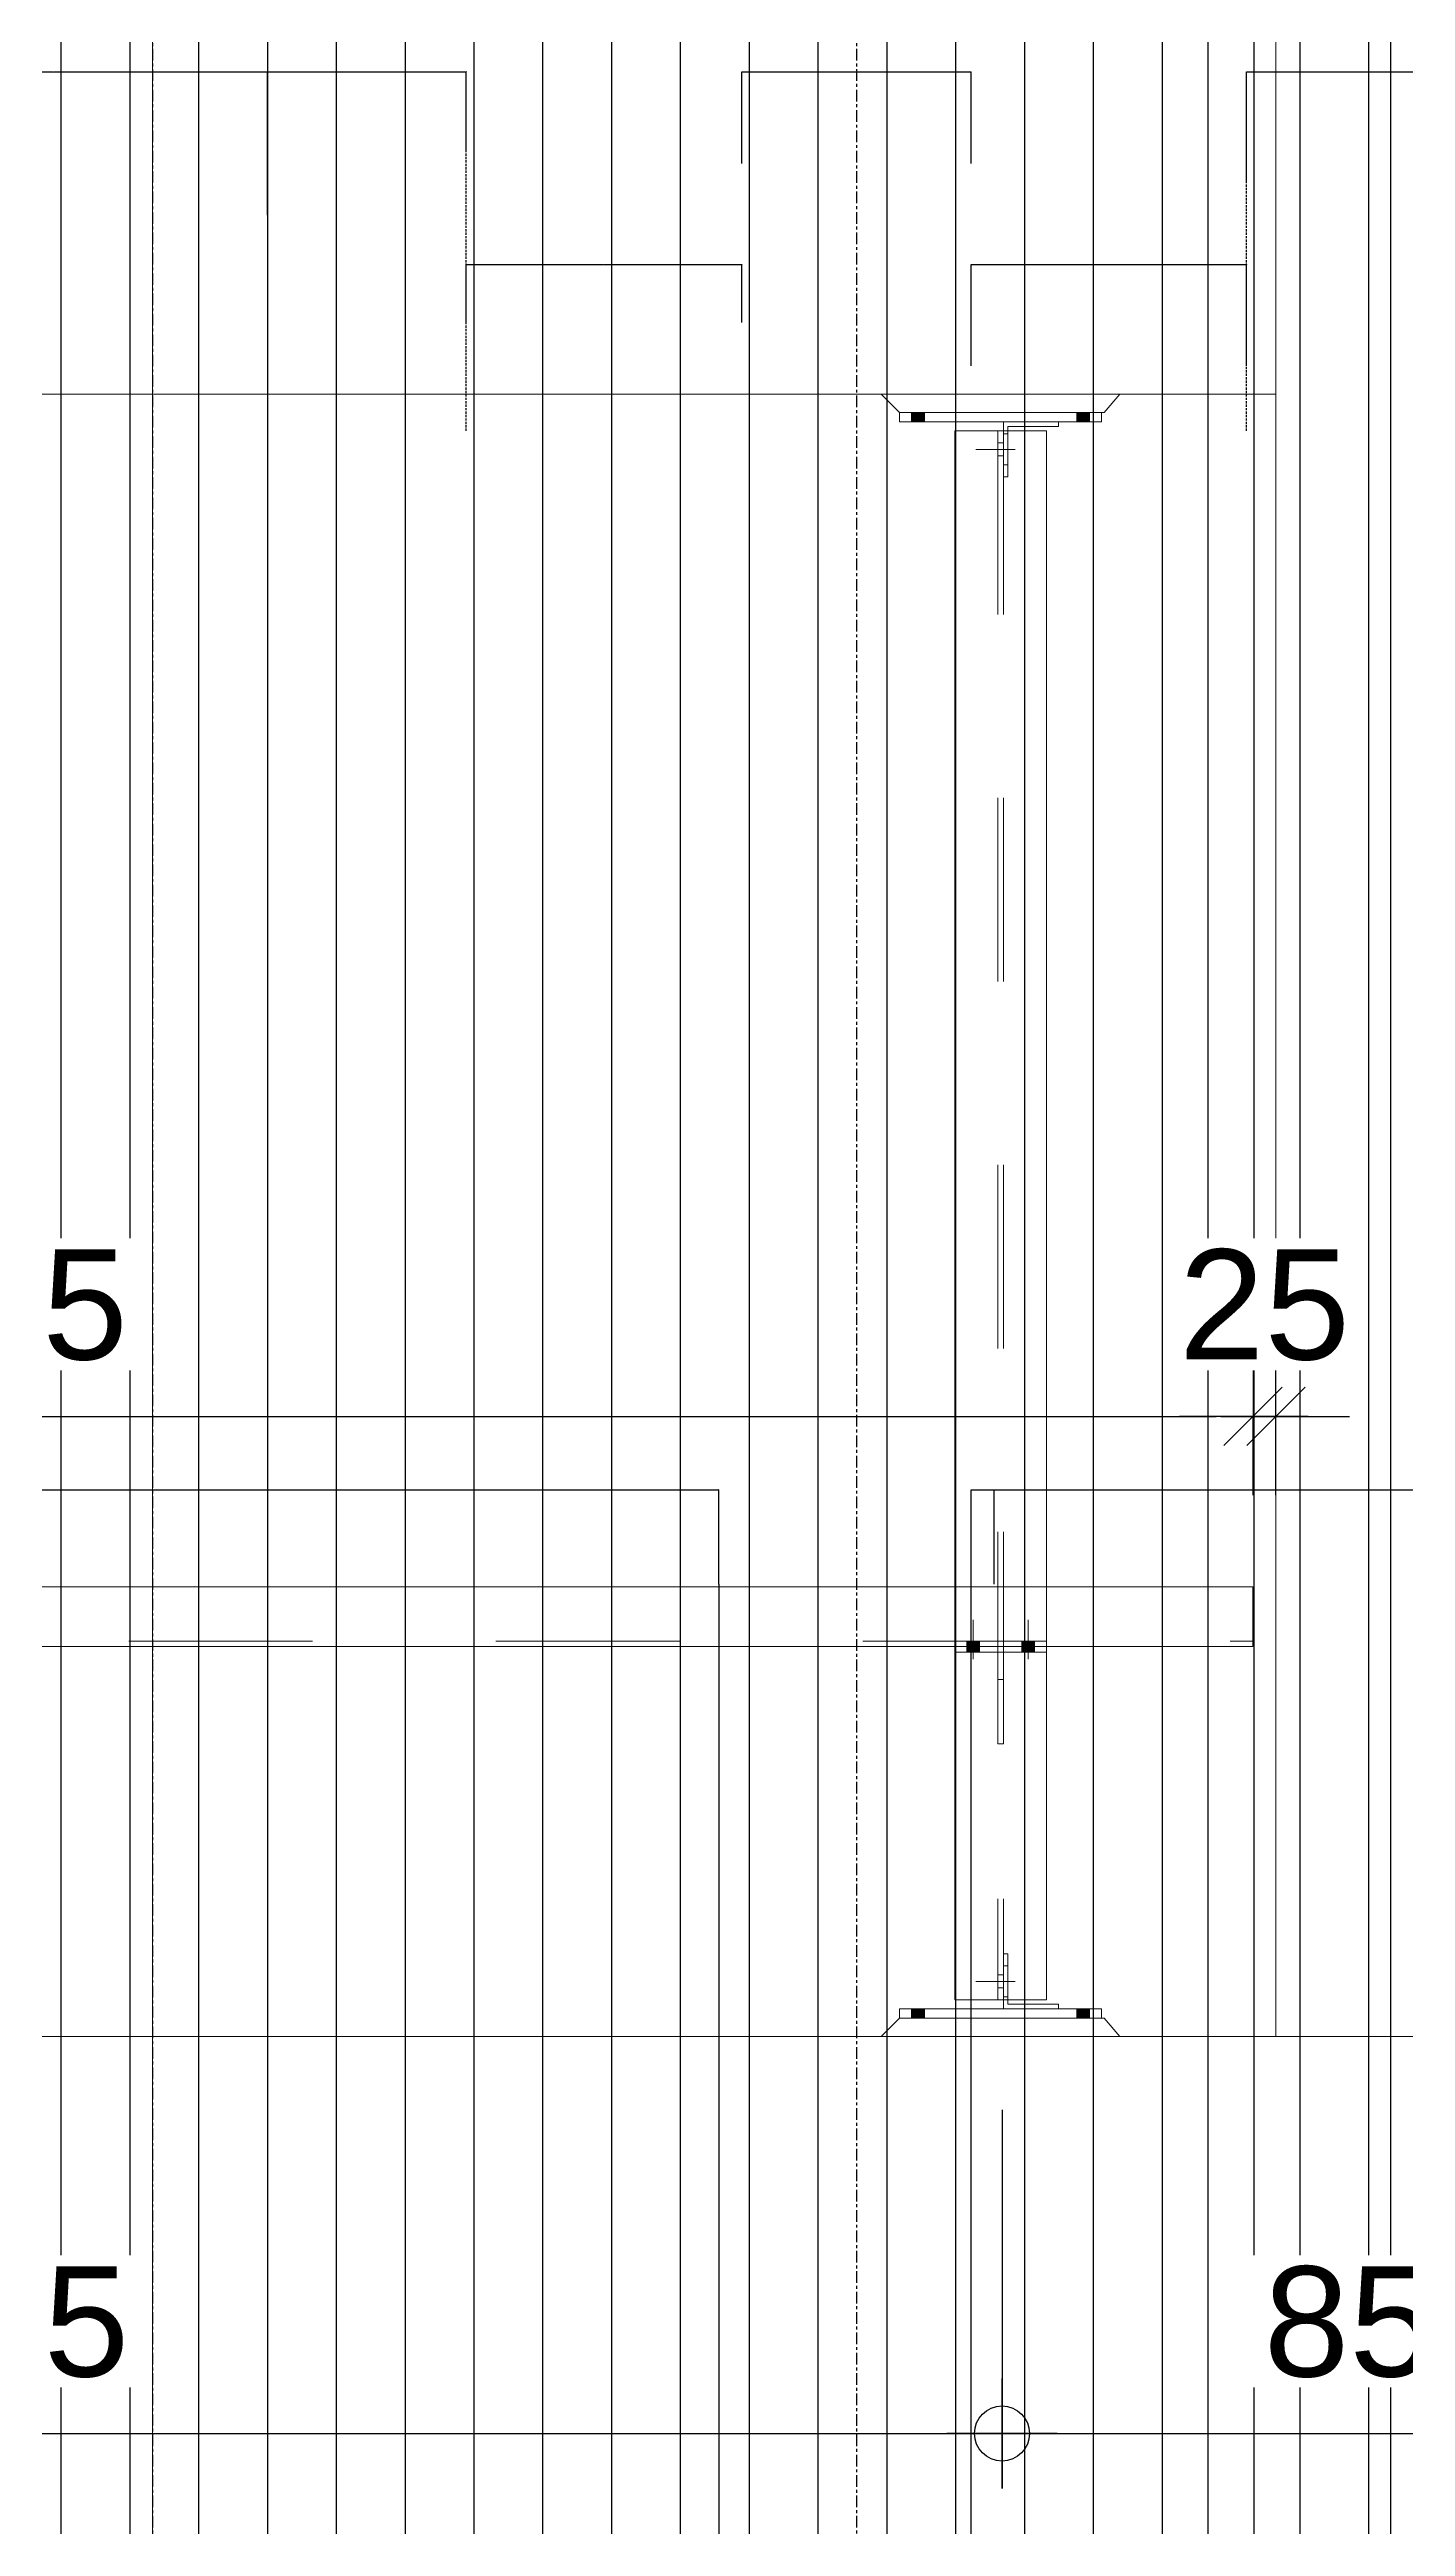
# Model space of a CAD drawing. Header units: millimetres. Extents: x 663313 to 1226001, y 1431724 to 1620898.
# Drawn here: x 1049945 to 1051423, y 1513421 to 1516121 of the extents above; entities that cross this region are included whole.
import ezdxf

# ---------------------------------------------------------------- set-up
doc = ezdxf.new("R2010")
doc.units = ezdxf.units.MM
for name, pattern in [('Grid Line', [22.225, 12.7, -3.175, 3.175, -3.175]), ('HIDDEN', [0.375, 0.25, -0.125]), ('XKITLINE00', [0]), ('XKITLINE02', [4, 2, -2])]:
    doc.linetypes.add(name, pattern=pattern)
doc.layers.add('000 - 0_HIDE_OBJ_FRAMING_DEF_SUB', color=7, linetype='Continuous', plot=False)
for name, color, linetype, lineweight in [('A-FLOR-E', 7, 'Continuous', 9), ('A-GENM', 7, 'Continuous', 9), ('Bolt', 7, 'Continuous', 0), ('Part', 7, 'Continuous', 0)]:
    doc.layers.add(name, color=color, linetype=linetype, lineweight=lineweight)
doc.layers.add('DIM', color=7, linetype='Continuous')
doc.styles.add('Arial', font='arial.ttf')
doc.dimstyles.new('Dim - 40 - Cen', dxfattribs={"dimscale": 0.04, "dimtxt": 3, "dimasz": 1, "dimexe": 0, "dimexo": 2.5, "dimgap": 1.5, "dimtad": 1, "dimdec": 0, "dimlfac": 1000, "dimzin": 1, "dimdsep": 46, "dimtxsty": 'Arial', "dimblk": 'CEN1', "dimcen": 0.09, "dimclrd": 7, "dimclre": 7, "dimclrt": 7, "dimadec": 0, "dimazin": 0, "dimtfac": 1, "dimtdec": 0, "dimtix": 1, "dimtofl": 0, "dimtmove": 2, "dimatfit": 3, "dimfxl": 1, "dimtfill": 1, "dimtfillclr": 256, "dimtolj": 1, "dimtzin": 0, "dimarcsym": 0})
doc.dimstyles.new('Dim - 40 - End', dxfattribs={"dimscale": 0.04, "dimtxt": 3, "dimasz": 1, "dimexe": 0, "dimexo": 2.5, "dimgap": 1.5, "dimtad": 1, "dimdec": 0, "dimlfac": 1000, "dimzin": 1, "dimdsep": 46, "dimtxsty": 'Arial', "dimblk": 'END', "dimcen": 0.09, "dimclrd": 7, "dimclre": 7, "dimclrt": 7, "dimadec": 0, "dimazin": 0, "dimtfac": 1, "dimtdec": 0, "dimtix": 1, "dimtofl": 0, "dimtmove": 2, "dimatfit": 3, "dimfxl": 1, "dimtfill": 1, "dimtfillclr": 256, "dimtolj": 1, "dimtzin": 0, "dimarcsym": 0})

# ---------------------------------------------------------------- blocks, each defined once
blk = doc.blocks.new('3')
at = {"layer": '000 - 0_HIDE_OBJ_FRAMING_DEF_SUB', "color": 7, "linetype": 'XKITLINE00', "lineweight": 0}
blk.add_lwpolyline([(663614.0308, 1524739.5781), (663614.0308, 1524735.2081), (663612.5508, 1524735.2081), (663612.5508, 1524739.5781)], close=True, dxfattribs=at)
blk = doc.blocks.new('END')
at = {"color": 7}
for p, q in [((0, 1.5), (0, -1.5)), ((-0.795, -0.795), (0.795, 0.795)), ((1.5, 0), (-1.5, 0))]:
    blk.add_line(p, q, dxfattribs=at)
blk = doc.blocks.new('*D5237')
at = {"layer": '000 - 0_HIDE_OBJ_FRAMING_DEF_SUB', "color": 7, "lineweight": -2, "transparency": 16777216}
for p, q in [((1049932.5, 1515940.1), (1049932.5, 1516096.4)), ((1049932.5, 1516096.4), (1050182.7, 1516096.4)), ((1050182.8, 1515940.1), (1050182.8, 1516096.4))]:
    blk.add_line(p, q, dxfattribs=at)
at = {"layer": 'Defpoints', "color": 7, "transparency": 16777216}
for p in [(1050182.8, 1516096.4), (1049932.5, 1515940), (1050182.8, 1515940)]:
    blk.add_point(p, dxfattribs=at)
at = {"layer": '000 - 0_HIDE_OBJ_FRAMING_DEF_SUB', "color": 7, "lineweight": -2, "transparency": 16777216, "xscale": 0.04, "yscale": 0.04, "zscale": 0.04, "rotation": 180}
blk.add_blockref('END', (1049932.5, 1516096.4), dxfattribs=at)
at = {"layer": '000 - 0_HIDE_OBJ_FRAMING_DEF_SUB', "color": 7, "lineweight": -2, "transparency": 16777216, "xscale": 0.04, "yscale": 0.04, "zscale": 0.04}
blk.add_blockref('END', (1050182.8, 1516096.4), dxfattribs=at)
at = {"layer": '000 - 0_HIDE_OBJ_FRAMING_DEF_SUB', "color": 7, "transparency": 16777216, "insert": (1050057.6, 1516096.5), "char_height": 0.12, "attachment_point": 5, "style": 'Arial', "bg_fill": 3, "box_fill_scale": 1.1, "bg_fill_color": 256, "bg_fill_true_color": 13158600, "bg_fill_transparency": 0}
blk.add_mtext('\\A1;250262', dxfattribs=at)
blk = doc.blocks.new('*D5275')
at = {"layer": '000 - 0_HIDE_OBJ_FRAMING_DEF_SUB', "color": 7, "lineweight": -2, "transparency": 16777216}
for p, q in [((1049499.8, 1516011.6), (1049499.8, 1516096.4)), ((1049499.9, 1516096.4), (1050399.5, 1516096.4)), ((1050399.6, 1516011.6), (1050399.6, 1516096.4))]:
    blk.add_line(p, q, dxfattribs=at)
at = {"layer": 'Defpoints', "color": 7, "transparency": 16777216}
for p in [(1050399.6, 1516096.4), (1049499.8, 1516011.5), (1050399.6, 1516011.5)]:
    blk.add_point(p, dxfattribs=at)
at = {"layer": '000 - 0_HIDE_OBJ_FRAMING_DEF_SUB', "color": 7, "lineweight": -2, "transparency": 16777216, "xscale": 0.04, "yscale": 0.04, "zscale": 0.04, "rotation": 180}
blk.add_blockref('END', (1049499.8, 1516096.4), dxfattribs=at)
at = {"layer": '000 - 0_HIDE_OBJ_FRAMING_DEF_SUB', "color": 7, "lineweight": -2, "transparency": 16777216, "xscale": 0.04, "yscale": 0.04, "zscale": 0.04}
blk.add_blockref('END', (1050399.6, 1516096.4), dxfattribs=at)
at = {"layer": '000 - 0_HIDE_OBJ_FRAMING_DEF_SUB', "color": 7, "transparency": 16777216, "insert": (1049949.7, 1516096.5), "char_height": 0.12, "attachment_point": 5, "style": 'Arial', "bg_fill": 3, "box_fill_scale": 1.1, "bg_fill_color": 256, "bg_fill_true_color": 13158600, "bg_fill_transparency": 0}
blk.add_mtext('\\A1;899742', dxfattribs=at)
blk = doc.blocks.new('*D5276')
at = {"layer": '000 - 0_HIDE_OBJ_FRAMING_DEF_SUB', "color": 7, "lineweight": -2, "transparency": 16777216}
for p, q in [((1050399.6, 1515823.2), (1050399.6, 1515886.3)), ((1050399.6, 1515886.3), (1050699.8, 1515886.3)), ((1050699.8, 1515823.2), (1050699.8, 1515886.3))]:
    blk.add_line(p, q, dxfattribs=at)
at = {"layer": 'Defpoints', "color": 7, "transparency": 16777216}
for p in [(1050699.8, 1515886.3), (1050399.6, 1515823.1), (1050699.8, 1515823.1)]:
    blk.add_point(p, dxfattribs=at)
at = {"layer": '000 - 0_HIDE_OBJ_FRAMING_DEF_SUB', "color": 7, "lineweight": -2, "transparency": 16777216, "xscale": 0.04, "yscale": 0.04, "zscale": 0.04, "rotation": 180}
blk.add_blockref('END', (1050399.6, 1515886.3), dxfattribs=at)
at = {"layer": '000 - 0_HIDE_OBJ_FRAMING_DEF_SUB', "color": 7, "lineweight": -2, "transparency": 16777216, "xscale": 0.04, "yscale": 0.04, "zscale": 0.04}
blk.add_blockref('END', (1050699.8, 1515886.3), dxfattribs=at)
at = {"layer": '000 - 0_HIDE_OBJ_FRAMING_DEF_SUB', "color": 7, "transparency": 16777216, "insert": (1050549.7, 1515886.4), "char_height": 0.12, "attachment_point": 5, "style": 'Arial', "bg_fill": 3, "box_fill_scale": 1.1, "bg_fill_color": 256, "bg_fill_true_color": 13158600, "bg_fill_transparency": 0}
blk.add_mtext('\\A1;300259', dxfattribs=at)
blk = doc.blocks.new('*D5277')
at = {"layer": '000 - 0_HIDE_OBJ_FRAMING_DEF_SUB', "color": 7, "lineweight": -2, "transparency": 16777216}
for p, q in [((1050699.8, 1515996.7), (1050699.8, 1516096.4)), ((1050699.9, 1516096.4), (1050949.8, 1516096.4)), ((1050949.8, 1515996.7), (1050949.8, 1516096.4))]:
    blk.add_line(p, q, dxfattribs=at)
at = {"layer": 'Defpoints', "color": 7, "transparency": 16777216}
for p in [(1050949.8, 1516096.4), (1050699.8, 1515996.6), (1050949.8, 1515996.6)]:
    blk.add_point(p, dxfattribs=at)
at = {"layer": '000 - 0_HIDE_OBJ_FRAMING_DEF_SUB', "color": 7, "lineweight": -2, "transparency": 16777216, "xscale": 0.04, "yscale": 0.04, "zscale": 0.04, "rotation": 180}
blk.add_blockref('END', (1050699.8, 1516096.4), dxfattribs=at)
at = {"layer": '000 - 0_HIDE_OBJ_FRAMING_DEF_SUB', "color": 7, "lineweight": -2, "transparency": 16777216, "xscale": 0.04, "yscale": 0.04, "zscale": 0.04}
blk.add_blockref('END', (1050949.8, 1516096.4), dxfattribs=at)
at = {"layer": '000 - 0_HIDE_OBJ_FRAMING_DEF_SUB', "color": 7, "transparency": 16777216, "insert": (1050824.8, 1516096.5), "char_height": 0.12, "attachment_point": 5, "style": 'Arial', "bg_fill": 3, "box_fill_scale": 1.1, "bg_fill_color": 256, "bg_fill_true_color": 13158600, "bg_fill_transparency": 0}
blk.add_mtext('\\A1;250000', dxfattribs=at)
blk = doc.blocks.new('*D5278')
at = {"layer": '000 - 0_HIDE_OBJ_FRAMING_DEF_SUB', "color": 7, "lineweight": -2, "transparency": 16777216}
for p, q in [((1050949.8, 1515776), (1050949.8, 1515886.3)), ((1050949.9, 1515886.3), (1051249.8, 1515886.3)), ((1051249.8, 1515776), (1051249.8, 1515886.3))]:
    blk.add_line(p, q, dxfattribs=at)
at = {"layer": 'Defpoints', "color": 7, "transparency": 16777216}
for p in [(1051249.8, 1515886.3), (1050949.8, 1515775.9), (1051249.8, 1515775.9)]:
    blk.add_point(p, dxfattribs=at)
at = {"layer": '000 - 0_HIDE_OBJ_FRAMING_DEF_SUB', "color": 7, "lineweight": -2, "transparency": 16777216, "xscale": 0.04, "yscale": 0.04, "zscale": 0.04, "rotation": 180}
blk.add_blockref('END', (1050949.8, 1515886.3), dxfattribs=at)
at = {"layer": '000 - 0_HIDE_OBJ_FRAMING_DEF_SUB', "color": 7, "lineweight": -2, "transparency": 16777216, "xscale": 0.04, "yscale": 0.04, "zscale": 0.04}
blk.add_blockref('END', (1051249.8, 1515886.3), dxfattribs=at)
at = {"layer": '000 - 0_HIDE_OBJ_FRAMING_DEF_SUB', "color": 7, "transparency": 16777216, "insert": (1051099.8, 1515886.4), "char_height": 0.12, "attachment_point": 5, "style": 'Arial', "bg_fill": 3, "box_fill_scale": 1.1, "bg_fill_color": 256, "bg_fill_true_color": 13158600, "bg_fill_transparency": 0}
blk.add_mtext('\\A1;300002', dxfattribs=at)
blk = doc.blocks.new('*D5279')
at = {"layer": '000 - 0_HIDE_OBJ_FRAMING_DEF_SUB', "color": 7, "lineweight": -2, "transparency": 16777216}
for p, q in [((1051249.8, 1515977), (1051249.8, 1516096.4)), ((1051249.9, 1516096.4), (1053399.5, 1516096.4)), ((1053399.6, 1515977), (1053399.6, 1516096.4))]:
    blk.add_line(p, q, dxfattribs=at)
at = {"layer": 'Defpoints', "color": 7, "transparency": 16777216}
for p in [(1053399.6, 1516096.4), (1051249.8, 1515976.9), (1053399.6, 1515976.9)]:
    blk.add_point(p, dxfattribs=at)
at = {"layer": '000 - 0_HIDE_OBJ_FRAMING_DEF_SUB', "color": 7, "lineweight": -2, "transparency": 16777216, "xscale": 0.04, "yscale": 0.04, "zscale": 0.04, "rotation": 180}
blk.add_blockref('END', (1051249.8, 1516096.4), dxfattribs=at)
at = {"layer": '000 - 0_HIDE_OBJ_FRAMING_DEF_SUB', "color": 7, "lineweight": -2, "transparency": 16777216, "xscale": 0.04, "yscale": 0.04, "zscale": 0.04}
blk.add_blockref('END', (1053399.6, 1516096.4), dxfattribs=at)
at = {"layer": '000 - 0_HIDE_OBJ_FRAMING_DEF_SUB', "color": 7, "transparency": 16777216, "insert": (1052324.7, 1516096.5), "char_height": 0.12, "attachment_point": 5, "style": 'Arial', "bg_fill": 3, "box_fill_scale": 1.1, "bg_fill_color": 256, "bg_fill_true_color": 13158600, "bg_fill_transparency": 0}
blk.add_mtext('\\A1;2149738', dxfattribs=at)
blk = doc.blocks.new('*D5290')
at = {"layer": '000 - 0_HIDE_OBJ_FRAMING_DEF_SUB', "color": 7, "lineweight": -2, "transparency": 16777216}
for p, q in [((1049224.6, 1514448.1), (1049224.6, 1514550.8)), ((1049224.6, 1514550.8), (1050674.5, 1514550.8)), ((1050674.6, 1514448.1), (1050674.6, 1514550.8))]:
    blk.add_line(p, q, dxfattribs=at)
at = {"layer": 'Defpoints', "color": 7, "transparency": 16777216}
for p in [(1050674.6, 1514550.8), (1049224.6, 1514448), (1050674.6, 1514448)]:
    blk.add_point(p, dxfattribs=at)
at = {"layer": '000 - 0_HIDE_OBJ_FRAMING_DEF_SUB', "color": 7, "lineweight": -2, "transparency": 16777216, "xscale": 0.04, "yscale": 0.04, "zscale": 0.04, "rotation": 180}
blk.add_blockref('END', (1049224.6, 1514550.8), dxfattribs=at)
at = {"layer": '000 - 0_HIDE_OBJ_FRAMING_DEF_SUB', "color": 7, "lineweight": -2, "transparency": 16777216, "xscale": 0.04, "yscale": 0.04, "zscale": 0.04}
blk.add_blockref('END', (1050674.6, 1514550.8), dxfattribs=at)
at = {"layer": '000 - 0_HIDE_OBJ_FRAMING_DEF_SUB', "color": 7, "transparency": 16777216, "insert": (1049949.6, 1514550.9), "char_height": 0.12, "attachment_point": 5, "style": 'Arial', "bg_fill": 3, "box_fill_scale": 1.1, "bg_fill_color": 256, "bg_fill_true_color": 13158600, "bg_fill_transparency": 0}
blk.add_mtext('\\A1;1450000', dxfattribs=at)
blk = doc.blocks.new('*D5291')
at = {"layer": '000 - 0_HIDE_OBJ_FRAMING_DEF_SUB', "color": 7, "lineweight": -2, "transparency": 16777216}
for p, q in [((1050674.6, 1514447.9), (1050674.6, 1512795.9)), ((1050674.6, 1512795.9), (1050699.8, 1512795.9)), ((1050699.8, 1512695.8), (1050699.8, 1512795.9))]:
    blk.add_line(p, q, dxfattribs=at)
at = {"layer": 'Defpoints', "color": 7, "transparency": 16777216}
for p in [(1050674.6, 1514448), (1050699.8, 1512695.7)]:
    blk.add_point(p, dxfattribs=at)
at = {"layer": '000 - 0_HIDE_OBJ_FRAMING_DEF_SUB', "color": 7, "lineweight": -2, "transparency": 16777216, "xscale": 0.04, "yscale": 0.04, "zscale": 0.04, "rotation": 180}
blk.add_blockref('END', (1050674.6, 1512795.9), dxfattribs=at)
at = {"layer": '000 - 0_HIDE_OBJ_FRAMING_DEF_SUB', "color": 7, "lineweight": -2, "transparency": 16777216, "xscale": 0.04, "yscale": 0.04, "zscale": 0.04}
blk.add_blockref('END', (1050699.8, 1512795.9), dxfattribs=at)
at = {"layer": '000 - 0_HIDE_OBJ_FRAMING_DEF_SUB', "color": 7, "transparency": 16777216, "insert": (1050687.2, 1512796), "char_height": 0.12, "attachment_point": 5, "style": 'Arial', "bg_fill": 3, "box_fill_scale": 1.1, "bg_fill_color": 256, "bg_fill_true_color": 13158600, "bg_fill_transparency": 0}
blk.add_mtext('\\A1;25262', dxfattribs=at)
at = {"layer": 'Defpoints', "color": 7, "transparency": 16777216}
blk.add_point((1050699.8, 1512795.9), dxfattribs=at)
blk = doc.blocks.new('*D5292')
at = {"layer": '000 - 0_HIDE_OBJ_FRAMING_DEF_SUB', "color": 7, "lineweight": -2, "transparency": 16777216}
for p, q in [((1050949.8, 1512687.7), (1050949.8, 1514550.8)), ((1050949.9, 1514550.8), (1050974.8, 1514550.8)), ((1050974.8, 1514448.1), (1050974.8, 1514550.8))]:
    blk.add_line(p, q, dxfattribs=at)
at = {"layer": 'Defpoints', "color": 7, "transparency": 16777216}
for p in [(1050974.8, 1514448), (1050949.8, 1512687.6)]:
    blk.add_point(p, dxfattribs=at)
at = {"layer": '000 - 0_HIDE_OBJ_FRAMING_DEF_SUB', "color": 7, "lineweight": -2, "transparency": 16777216, "xscale": 0.04, "yscale": 0.04, "zscale": 0.04, "rotation": 180}
blk.add_blockref('END', (1050949.8, 1514550.8), dxfattribs=at)
at = {"layer": '000 - 0_HIDE_OBJ_FRAMING_DEF_SUB', "color": 7, "lineweight": -2, "transparency": 16777216, "xscale": 0.04, "yscale": 0.04, "zscale": 0.04}
blk.add_blockref('END', (1050974.8, 1514550.8), dxfattribs=at)
at = {"layer": '000 - 0_HIDE_OBJ_FRAMING_DEF_SUB', "color": 7, "transparency": 16777216, "insert": (1050962.3, 1514550.9), "char_height": 0.12, "attachment_point": 5, "style": 'Arial', "bg_fill": 3, "box_fill_scale": 1.1, "bg_fill_color": 256, "bg_fill_true_color": 13158600, "bg_fill_transparency": 0}
blk.add_mtext('\\A1;25000', dxfattribs=at)
at = {"layer": 'Defpoints', "color": 7, "transparency": 16777216}
blk.add_point((1050974.8, 1514550.8), dxfattribs=at)
blk = doc.blocks.new('*D5293')
at = {"layer": '000 - 0_HIDE_OBJ_FRAMING_DEF_SUB', "color": 7, "lineweight": -2, "transparency": 16777216}
for p, q in [((1050974.8, 1514448.1), (1050974.8, 1514550.8)), ((1050974.9, 1514550.8), (1053674.8, 1514550.8)), ((1053674.8, 1514448.1), (1053674.8, 1514550.8))]:
    blk.add_line(p, q, dxfattribs=at)
at = {"layer": 'Defpoints', "color": 7, "transparency": 16777216}
for p in [(1053674.8, 1514550.8), (1050974.8, 1514448), (1053674.8, 1514448)]:
    blk.add_point(p, dxfattribs=at)
at = {"layer": '000 - 0_HIDE_OBJ_FRAMING_DEF_SUB', "color": 7, "lineweight": -2, "transparency": 16777216, "xscale": 0.04, "yscale": 0.04, "zscale": 0.04, "rotation": 180}
blk.add_blockref('END', (1050974.8, 1514550.8), dxfattribs=at)
at = {"layer": '000 - 0_HIDE_OBJ_FRAMING_DEF_SUB', "color": 7, "lineweight": -2, "transparency": 16777216, "xscale": 0.04, "yscale": 0.04, "zscale": 0.04}
blk.add_blockref('END', (1053674.8, 1514550.8), dxfattribs=at)
at = {"layer": '000 - 0_HIDE_OBJ_FRAMING_DEF_SUB', "color": 7, "transparency": 16777216, "insert": (1052324.8, 1514550.9), "char_height": 0.12, "attachment_point": 5, "style": 'Arial', "bg_fill": 3, "box_fill_scale": 1.1, "bg_fill_color": 256, "bg_fill_true_color": 13158600, "bg_fill_transparency": 0}
blk.add_mtext('\\A1;2700000', dxfattribs=at)
blk = doc.blocks.new('*A25213097')
at = {"layer": 'Part', "color": 7, "linetype": 'XKITLINE00', "lineweight": 0}
for p, q in [((319.479499, 90.984542), (319.479499, 90.334542)), ((319.479499, 90.984542), (347.729499, 90.984542)), ((347.729499, 90.334542), (347.729499, 90.984542)), ((319.479499, 90.334542), (347.729499, 90.334542))]:
    blk.add_line(p, q, dxfattribs=at)
at = {"layer": 'Part', "color": 7, "linetype": 'XKITLINE02', "lineweight": 0}
blk.add_line((319.479499, 90.394542), (347.729499, 90.394542), dxfattribs=at)
blk = doc.blocks.new('*A25223098')
at = {"layer": 'Part', "color": 7, "linetype": 'XKITLINE00', "lineweight": 0}
for p, q in [((344.479501, 103.584542), (344.479501, 90.984542)), ((344.479501, 103.584542), (345.479501, 103.584542)), ((345.479501, 103.584542), (345.479501, 90.984542)), ((344.479501, 90.274542), (344.479501, 86.484542)), ((345.479501, 90.274542), (345.479501, 86.484542)), ((344.479501, 86.484542), (345.479501, 86.484542))]:
    blk.add_line(p, q, dxfattribs=at)
at = {"layer": 'Part', "color": 7, "linetype": 'XKITLINE02', "lineweight": 0}
for p, q in [((344.949501, 103.584542), (344.949501, 86.484542)), ((345.009501, 103.584542), (345.009501, 86.484542)), ((344.479501, 90.984542), (344.479501, 90.274542)), ((345.479501, 90.984542), (345.479501, 90.274542))]:
    blk.add_line(p, q, dxfattribs=at)
blk = doc.blocks.new('*A29423270')
at = {"layer": 'Bolt'}
for points in [[(344.15, 86.385), (344.15, 86.285), (344.01, 86.285), (344.01, 86.385)], [(345.95, 86.385), (345.95, 86.285), (345.81, 86.285), (345.81, 86.385)]]:
    blk.add_hatch(color=7, dxfattribs=at).paths.add_polyline_path(points, flags=17)
at = {"layer": 'Bolt', "color": 7, "linetype": 'XKITLINE00', "lineweight": 0}
for p, q in [((344.01, 86.385), (344.01, 86.285)), ((344.08, 86.385), (344.08, 86.285)), ((344.15, 86.385), (344.15, 86.285)), ((345.81, 86.385), (345.81, 86.285)), ((345.88, 86.385), (345.88, 86.285)), ((345.95, 86.385), (345.95, 86.285))]:
    blk.add_line(p, q, dxfattribs=at)
blk = doc.blocks.new('*A29433271')
at = {"layer": 'Bolt', "color": 7, "linetype": 'XKITLINE02', "lineweight": 0}
for p, q in [((345.138701, 86.684542), (344.709501, 86.684542)), ((345.009501, 86.754542), (344.949501, 86.754542)), ((345.059501, 86.854542), (345.009501, 86.854542)), ((345.009501, 86.614542), (344.949501, 86.614542)), ((345.059501, 86.514542), (345.009501, 86.514542))]:
    blk.add_line(p, q, dxfattribs=at)
blk = doc.blocks.new('*A29443272')
at = {"layer": 'Part', "color": 7, "linetype": 'XKITLINE00', "lineweight": 0}
for p, q in [((343.679501, 86.084542), (343.879501, 86.284542)), ((343.879501, 86.284542), (346.109501, 86.284542)), ((346.109501, 86.284542), (346.279501, 86.084542)), ((343.679501, 86.084542), (346.279501, 86.084542))]:
    blk.add_line(p, q, dxfattribs=at)
blk = doc.blocks.new('*A29453273')
at = {"layer": 'Part', "color": 7, "linetype": 'XKITLINE02', "lineweight": 0}
for p, q in [((345.059501, 86.984542), (345.009501, 86.984542)), ((345.009501, 86.984542), (345.009501, 86.484542)), ((345.059501, 86.484542), (345.059501, 86.984542)), ((345.009501, 86.384542), (345.609501, 86.384542))]:
    blk.add_line(p, q, dxfattribs=at)
at = {"layer": 'Part', "color": 7, "linetype": 'XKITLINE00', "lineweight": 0}
for p, q in [((345.009501, 86.484542), (345.009501, 86.384542)), ((345.059501, 86.434542), (345.059501, 86.484542)), ((345.609501, 86.434542), (345.059501, 86.434542)), ((345.609501, 86.384542), (345.609501, 86.434542))]:
    blk.add_line(p, q, dxfattribs=at)
blk = doc.blocks.new('*A29463274')
at = {"layer": 'Part', "color": 7, "linetype": 'XKITLINE00', "lineweight": 0}
for p, q in [((343.879501, 86.384542), (346.079501, 86.384542)), ((343.879501, 86.284542), (343.879501, 86.384542)), ((346.079501, 86.284542), (343.879501, 86.284542)), ((346.079501, 86.384542), (346.079501, 86.284542))]:
    blk.add_line(p, q, dxfattribs=at)
blk = doc.blocks.new('*A29473275')
at = {"layer": 'Part', "color": 7, "linetype": 'XKITLINE00', "lineweight": 0}
for p, q in [((344.949501, 90.274542), (345.009501, 90.274542)), ((344.949501, 89.274542), (344.949501, 90.274542)), ((345.009501, 90.274542), (345.009501, 89.274542)), ((344.949501, 89.974542), (345.009501, 89.974542)), ((345.009501, 89.274542), (344.949501, 89.274542))]:
    blk.add_line(p, q, dxfattribs=at)
blk = doc.blocks.new('*A29483276')
at = {"layer": 'Part', "color": 7, "linetype": 'XKITLINE00', "lineweight": 0}
for p, q in [((344.479501, 90.274542), (344.479501, 90.334542)), ((345.479501, 90.274542), (344.479501, 90.274542)), ((345.479501, 90.334542), (345.479501, 90.274542))]:
    blk.add_line(p, q, dxfattribs=at)
at = {"layer": 'Part', "color": 7, "linetype": 'XKITLINE02', "lineweight": 0}
blk.add_line((344.479501, 90.334542), (345.479501, 90.334542), dxfattribs=at)
blk = doc.blocks.new('*A29493277')
at = {"layer": 'Bolt'}
for points in [[(344.61, 90.335), (344.61, 90.395), (344.75, 90.395), (344.75, 90.335)], [(344.61, 90.275), (344.61, 90.335), (344.75, 90.335), (344.75, 90.275)], [(345.21, 90.335), (345.21, 90.395), (345.35, 90.395), (345.35, 90.335)], [(345.21, 90.275), (345.21, 90.335), (345.35, 90.335), (345.35, 90.275)]]:
    blk.add_hatch(color=7, dxfattribs=at).paths.add_polyline_path(points, flags=17)
at = {"layer": 'Bolt', "color": 7, "linetype": 'XKITLINE00', "lineweight": 0}
for p, q in [((344.68, 90.195), (344.68, 90.625)), ((345.28, 90.195), (345.28, 90.625)), ((344.61, 90.335), (344.61, 90.395)), ((344.61, 90.275), (344.61, 90.335)), ((344.75, 90.335), (344.75, 90.395)), ((344.75, 90.275), (344.75, 90.335)), ((345.21, 90.335), (345.21, 90.395)), ((345.21, 90.275), (345.21, 90.335)), ((345.35, 90.335), (345.35, 90.395)), ((345.35, 90.275), (345.35, 90.335))]:
    blk.add_line(p, q, dxfattribs=at)
blk = doc.blocks.new('*A30783357')
at = {"layer": 'Bolt'}
for points in [[(344.15, 103.785), (344.15, 103.685), (344.01, 103.685), (344.01, 103.785)], [(345.95, 103.785), (345.95, 103.685), (345.81, 103.685), (345.81, 103.785)]]:
    blk.add_hatch(color=7, dxfattribs=at).paths.add_polyline_path(points, flags=17)
at = {"layer": 'Bolt', "color": 7, "linetype": 'XKITLINE00', "lineweight": 0}
for p, q in [((344.01, 103.685), (344.01, 103.785)), ((344.08, 103.685), (344.08, 103.785)), ((344.15, 103.685), (344.15, 103.785)), ((345.81, 103.685), (345.81, 103.785)), ((345.88, 103.685), (345.88, 103.785)), ((345.95, 103.685), (345.95, 103.785))]:
    blk.add_line(p, q, dxfattribs=at)
blk = doc.blocks.new('*A30793358')
at = {"layer": 'Bolt', "color": 7, "linetype": 'XKITLINE02', "lineweight": 0}
for p, q in [((345.009501, 103.454542), (344.949501, 103.454542)), ((345.059501, 103.554542), (345.009501, 103.554542)), ((345.138701, 103.384542), (344.709501, 103.384542)), ((345.009501, 103.314542), (344.949501, 103.314542)), ((345.059501, 103.214542), (345.009501, 103.214542))]:
    blk.add_line(p, q, dxfattribs=at)
blk = doc.blocks.new('*A30803359')
at = {"layer": 'Part', "color": 7, "linetype": 'XKITLINE00', "lineweight": 0}
for p, q in [((345.009501, 103.684542), (345.009501, 103.584542)), ((345.609501, 103.684542), (345.609501, 103.634542)), ((345.609501, 103.634542), (345.059501, 103.634542)), ((345.059501, 103.634542), (345.059501, 103.584542))]:
    blk.add_line(p, q, dxfattribs=at)
at = {"layer": 'Part', "color": 7, "linetype": 'XKITLINE02', "lineweight": 0}
for p, q in [((345.009501, 103.684542), (345.609501, 103.684542)), ((345.009501, 103.584542), (345.009501, 103.084542)), ((345.059501, 103.584542), (345.059501, 103.084542)), ((345.009501, 103.084542), (345.059501, 103.084542))]:
    blk.add_line(p, q, dxfattribs=at)
blk = doc.blocks.new('*A30813360')
at = {"layer": 'Part', "color": 7, "linetype": 'XKITLINE00', "lineweight": 0}
for p, q in [((346.279501, 103.984542), (343.679501, 103.984542)), ((343.679501, 103.984542), (343.879501, 103.784542)), ((346.279501, 103.984542), (346.109501, 103.784542)), ((343.879501, 103.784542), (346.109501, 103.784542))]:
    blk.add_line(p, q, dxfattribs=at)
blk = doc.blocks.new('*A30823361')
at = {"layer": 'Part', "color": 7, "linetype": 'XKITLINE00', "lineweight": 0}
for p, q in [((343.879501, 103.684542), (343.879501, 103.784542)), ((343.879501, 103.784542), (346.079501, 103.784542)), ((343.879501, 103.684542), (346.079501, 103.684542)), ((346.079501, 103.784542), (346.079501, 103.684542))]:
    blk.add_line(p, q, dxfattribs=at)
blk = doc.blocks.new('GM_Louver Grill Vertical Z1 - Z Profile-V256-ENT 4 ELE-2 sheet')
at = {"layer": '000 - 0_HIDE_OBJ_FRAMING_DEF_SUB', "color": 7}
blk.add_line((-142238.2, 105670), (-142238.2, 110050), dxfattribs=at)
blk = doc.blocks.new('5')
at = {"layer": '000 - 0_HIDE_OBJ_FRAMING_DEF_SUB', "color": 7}
for p, q in [((1855726.1, 105670), (1855726.1, 110050)), ((1855826.1, 105670), (1855826.1, 110050))]:
    blk.add_line(p, q, dxfattribs=at)
for points in [[(1855776.1, 110050), (1854276.1, 110050), (1854276.1, 105670), (1855776.1, 105670)], [(1855776.1, 110050), (1857276.1, 110050), (1857276.1, 105670), (1855776.1, 105670)]]:
    blk.add_lwpolyline(points, close=True, dxfattribs=at)
at = {"layer": 'A-GENM', "color": 7}
for p in [(1996764.3, 0), (1996839.3, 0), (1996914.3, 0), (1996989.3, 0), (1997064.3, 0), (1997139.3, 0), (1997214.3, 0), (1997289.3, 0), (1997364.3, 0), (1997439.3, 0), (1997514.3, 0), (1997589.3, 0), (1997664.3, 0), (1997739.3, 0), (1997814.3, 0), (1997889.3, 0), (1998114.3, 0), (1998189.3, 0)]:
    blk.add_blockref('GM_Louver Grill Vertical Z1 - Z Profile-V256-ENT 4 ELE-2 sheet', p, dxfattribs=at)
blk = doc.blocks.new('CEN1')
at = {"color": 7}
for p, q in [((0, 1.5), (0, -1.5)), ((1.5, 0), (-1.5, 0))]:
    blk.add_line(p, q, dxfattribs=at)
blk.add_circle((0, 0), 0.75, dxfattribs=at)
blk = doc.blocks.new('*D5124')
at = {"layer": '000 - 0_HIDE_OBJ_FRAMING_DEF_SUB', "color": 7, "lineweight": -2, "transparency": 16777216}
for p, q in [((16.7608, -0.08), (16.7608, -0.4329)), ((19.0358, -0.08), (19.0358, -0.4329)), ((16.8008, -0.4329), (18.9958, -0.4329))]:
    blk.add_line(p, q, dxfattribs=at)
at = {"layer": 'Defpoints', "color": 7, "transparency": 16777216}
for p in [(16.7608, 0.02), (19.0358, 0.02), (19.0358, -0.4329)]:
    blk.add_point(p, dxfattribs=at)
at = {"layer": '000 - 0_HIDE_OBJ_FRAMING_DEF_SUB', "color": 7, "lineweight": -2, "transparency": 16777216, "xscale": 0.04, "yscale": 0.04, "zscale": 0.04, "rotation": 180}
blk.add_blockref('CEN1', (16.7608, -0.4329), dxfattribs=at)
at = {"layer": '000 - 0_HIDE_OBJ_FRAMING_DEF_SUB', "color": 7, "lineweight": -2, "transparency": 16777216, "xscale": 0.04, "yscale": 0.04, "zscale": 0.04}
blk.add_blockref('CEN1', (19.0358, -0.4329), dxfattribs=at)
at = {"layer": '000 - 0_HIDE_OBJ_FRAMING_DEF_SUB', "color": 7, "transparency": 16777216, "insert": (17.8983, -0.3116), "char_height": 0.12, "attachment_point": 5, "style": 'Arial', "bg_fill": 3, "box_fill_scale": 1.1, "bg_fill_color": 256, "bg_fill_true_color": 13158600, "bg_fill_transparency": 0}
blk.add_mtext('\\A1;2275', dxfattribs=at)
blk = doc.blocks.new('*D5125')
at = {"layer": '000 - 0_HIDE_OBJ_FRAMING_DEF_SUB', "color": 7, "lineweight": -2, "transparency": 16777216}
for p, q in [((19.0358, -0.08), (19.0358, -0.4329)), ((19.8858, -0.08), (19.8858, -0.4329)), ((19.0758, -0.4329), (19.8458, -0.4329))]:
    blk.add_line(p, q, dxfattribs=at)
at = {"layer": 'Defpoints', "color": 7, "transparency": 16777216}
for p in [(19.0358, 0.02), (19.8858, 0.02), (19.8858, -0.4329)]:
    blk.add_point(p, dxfattribs=at)
at = {"layer": '000 - 0_HIDE_OBJ_FRAMING_DEF_SUB', "color": 7, "lineweight": -2, "transparency": 16777216, "xscale": 0.04, "yscale": 0.04, "zscale": 0.04, "rotation": 180}
blk.add_blockref('CEN1', (19.0358, -0.4329), dxfattribs=at)
at = {"layer": '000 - 0_HIDE_OBJ_FRAMING_DEF_SUB', "color": 7, "lineweight": -2, "transparency": 16777216, "xscale": 0.04, "yscale": 0.04, "zscale": 0.04}
blk.add_blockref('CEN1', (19.8858, -0.4329), dxfattribs=at)
at = {"layer": '000 - 0_HIDE_OBJ_FRAMING_DEF_SUB', "color": 7, "transparency": 16777216, "insert": (19.4608, -0.3116), "char_height": 0.12, "attachment_point": 5, "style": 'Arial', "bg_fill": 3, "box_fill_scale": 1.1, "bg_fill_color": 256, "bg_fill_true_color": 13158600, "bg_fill_transparency": 0}
blk.add_mtext('\\A1;850', dxfattribs=at)
blk = doc.blocks.new('*D5155')
at = {"layer": '000 - 0_HIDE_OBJ_FRAMING_DEF_SUB', "color": 7, "lineweight": -2, "transparency": 16777216}
for p, q in [((16.4843, 0.59), (16.4843, 0.6758)), ((16.5243, 0.6758), (19.2693, 0.6758)), ((19.3093, 0.59), (19.3093, 0.6758))]:
    blk.add_line(p, q, dxfattribs=at)
at = {"layer": 'Defpoints', "color": 7, "transparency": 16777216}
for p in [(19.3093, 0.6758), (16.4843, 0.49), (19.3093, 0.49)]:
    blk.add_point(p, dxfattribs=at)
at = {"layer": '000 - 0_HIDE_OBJ_FRAMING_DEF_SUB', "color": 7, "lineweight": -2, "transparency": 16777216, "xscale": 0.04, "yscale": 0.04, "zscale": 0.04, "rotation": 180}
blk.add_blockref('END', (16.4843, 0.6758), dxfattribs=at)
at = {"layer": '000 - 0_HIDE_OBJ_FRAMING_DEF_SUB', "color": 7, "lineweight": -2, "transparency": 16777216, "xscale": 0.04, "yscale": 0.04, "zscale": 0.04}
blk.add_blockref('END', (19.3093, 0.6758), dxfattribs=at)
at = {"layer": '000 - 0_HIDE_OBJ_FRAMING_DEF_SUB', "color": 7, "transparency": 16777216, "insert": (17.8968, 0.797), "char_height": 0.12, "attachment_point": 5, "style": 'Arial', "bg_fill": 3, "box_fill_scale": 1.1, "bg_fill_color": 256, "bg_fill_true_color": 13158600, "bg_fill_transparency": 0}
blk.add_mtext('\\A1;2825', dxfattribs=at)
blk = doc.blocks.new('*D5156')
at = {"layer": '000 - 0_HIDE_OBJ_FRAMING_DEF_SUB', "color": 7, "lineweight": -2, "transparency": 16777216}
for p, q in [((19.2693, 0.6758), (19.2293, 0.6758)), ((19.3093, 0.59), (19.3093, 0.6758)), ((19.3343, 0.59), (19.3343, 0.6758)), ((19.3743, 0.6758), (19.4143, 0.6758))]:
    blk.add_line(p, q, dxfattribs=at)
at = {"layer": 'Defpoints', "color": 7, "transparency": 16777216}
for p in [(19.3343, 0.6758), (19.3093, 0.49), (19.3343, 0.49)]:
    blk.add_point(p, dxfattribs=at)
at = {"layer": '000 - 0_HIDE_OBJ_FRAMING_DEF_SUB', "color": 7, "lineweight": -2, "transparency": 16777216, "xscale": 0.04, "yscale": 0.04, "zscale": 0.04}
blk.add_blockref('END', (19.3093, 0.6758), dxfattribs=at)
at = {"layer": '000 - 0_HIDE_OBJ_FRAMING_DEF_SUB', "color": 7, "lineweight": -2, "transparency": 16777216, "xscale": 0.04, "yscale": 0.04, "zscale": 0.04, "rotation": 180}
blk.add_blockref('END', (19.3343, 0.6758), dxfattribs=at)
at = {"layer": '000 - 0_HIDE_OBJ_FRAMING_DEF_SUB', "color": 7, "transparency": 16777216, "insert": (19.3218, 0.797), "char_height": 0.12, "attachment_point": 5, "style": 'Arial', "bg_fill": 3, "box_fill_scale": 1.1, "bg_fill_color": 256, "bg_fill_true_color": 13158600, "bg_fill_transparency": 0}
blk.add_mtext('\\A1;25', dxfattribs=at)
blk = doc.blocks.new('A$Cc1931124')
at = {"layer": '000 - 0_HIDE_OBJ_FRAMING_DEF_SUB', "color": 7, "linetype": 'Grid Line'}
blk.add_line((19.4593, 9.6361), (19.4593, -1.8694), dxfattribs=at)
at = {"layer": 'A-FLOR-E', "color": 7, "linetype": 'HIDDEN', "ltscale": 20}
for points in [[(19.5843, 0), (19.5843, 3.5), (19.3343, 3.5), (19.3343, 0)], [(19.3343, 1.79), (16.4591, 1.79)], [(16.4593, -0.95), (29.6603, -0.95), (29.6603, 0), (12.6343, 0)]]:
    blk.add_lwpolyline(points, dxfattribs=at)
at = {"color": 7, "lineweight": 0, "xscale": 0.1, "yscale": 0.1, "zscale": 0.1}
for name in ['*A30813360', '*A30823361', '*A30783357', '*A30803359', '*A25223098', '*A30793358', '*A25213097', '*A29493277', '*A29483276', '*A29473275', '*A29453273', '*A29433271', '*A29463274', '*A29423270', '*A29443272']:
    blk.add_blockref(name, (-15.4637, -8.6085), dxfattribs=at)
at = {"layer": '000 - 0_HIDE_OBJ_FRAMING_DEF_SUB', "color": 7, "xscale": 0.001, "yscale": 0.001, "zscale": 0.001}
blk.add_blockref('5', (-1836.5155, -106.35), dxfattribs=at)
at = {"layer": '000 - 0_HIDE_OBJ_FRAMING_DEF_SUB', "color": 7}
for base, p1, p2, dimstyle, picture, middle in [((19.3093, 0.6758), (16.4843, 0.49), (19.3093, 0.49), 'Dim - 40 - End', '*D5155', (17.8968, 0.797)), ((19.0358, -0.4329), (16.7608, 0.02), (19.0358, 0.02), 'Dim - 40 - Cen', '*D5124', (17.8983, -0.3116))]:
    dim = blk.add_linear_dim(base=base, p1=p1, p2=p2, dimstyle=dimstyle, override={"dimclrd": 7, "dimclre": 7, "dimclrt": 7}, dxfattribs=at)
    dim.commit()
    dim.dimension.update_dxf_attribs({"geometry": picture, "text_midpoint": middle})
for base, p1, p2, dimstyle, picture, middle in [((19.3343, 0.6758), (19.3093, 0.49), (19.3343, 0.49), 'Dim - 40 - End', '*D5156', (19.3218, 0.797)), ((19.8858, -0.4329), (19.0358, 0.02), (19.8858, 0.02), 'Dim - 40 - Cen', '*D5125', (19.4608, -0.3116))]:
    dim = blk.add_linear_dim(base=base, p1=p1, p2=p2, dimstyle=dimstyle, override={"dimclrd": 7, "dimclre": 7, "dimclrt": 7}, dxfattribs=at)
    dim.commit()
    dim.dimension.update_dxf_attribs({"geometry": picture, "text_midpoint": middle})

msp = doc.modelspace()

# ---------------------------------------------------------------- linework, layer by layer
at = {"layer": '000 - 0_HIDE_OBJ_FRAMING_DEF_SUB', "color": 7, "linetype": 'Grid Line'}
for p, q in [((1050057.7487, 1518210.573), (1050057.7487, 1509845.0011)), ((1050824.8414, 1518210.573), (1050824.8414, 1509845.0011))]:
    msp.add_line(p, q, dxfattribs=at)
at = {"layer": '000 - 0_HIDE_OBJ_FRAMING_DEF_SUB', "color": 7, "linetype": 'HIDDEN', "ltscale": 10}
for p, q in [((1050399.5831, 1515705.0011), (1050399.5831, 1516064.4981)), ((1051249.8449, 1515705.0011), (1051249.8449, 1516064.4981))]:
    msp.add_line(p, q, dxfattribs=at)

# ---------------------------------------------------------------- block references
at = {"layer": 'DIM', "color": 7, "xscale": 1000, "yscale": 1000, "zscale": 1000}
msp.add_blockref('3', (-662562493.0659, -1523221923.05), dxfattribs=at)

# ---------------------------------------------------------------- next in the draw order: dimensions: what is measured, and where the dimension line sits
at = {"layer": '000 - 0_HIDE_OBJ_FRAMING_DEF_SUB', "color": 7}
for base, p1, p2, picture, middle in [((1050182.7522, 1516096.3986), (1049932.4903, 1515940.0436), (1050182.7522, 1515940.0436), '*D5237', (1050057.6212, 1516096.5199)), ((1050949.8426, 1516096.3986), (1050699.8426, 1515996.6266), (1050949.8426, 1515996.6268), '*D5277', (1050824.8426, 1516096.5199)), ((1053399.5831, 1516096.3986), (1051249.8449, 1515976.8561), (1053399.5831, 1515976.8561), '*D5279', (1052324.714, 1516096.5199)), ((1050699.8425, 1515886.2954), (1050399.5831, 1515823.0933), (1050699.8425, 1515823.0936), '*D5276', (1050549.7128, 1515886.4167)), ((1051249.8449, 1515886.2954), (1050949.8426, 1515775.8957), (1051249.8449, 1515775.8957), '*D5278', (1051099.8437, 1515886.4167)), ((1050674.5832, 1514550.81), (1049224.5833, 1514448.0012), (1050674.5832, 1514448.0012), '*D5290', (1049949.5832, 1514550.9313)), ((1050974.8451, 1514550.81), (1050949.8449, 1512687.6316), (1050974.8451, 1514448.0011), '*D5292', (1050962.345, 1514550.9313))]:
    dim = msp.add_linear_dim(base=base, p1=p1, p2=p2, dimstyle='Dim - 40 - End', override={"dimclrd": 7, "dimclre": 7, "dimclrt": 7}, dxfattribs=at)
    dim.commit()
    dim.dimension.update_dxf_attribs({"geometry": picture, "text_midpoint": middle})

# ---------------------------------------------------------------- next in the draw order: dimensions: what is measured, and where the dimension line sits
for base, p1, p2, picture, middle in [((1050399.5831, 1516096.3986), (1049499.8414, 1516011.4915), (1050399.5831, 1516011.4915), '*D5275', (1049949.7122, 1516096.5199)), ((1053674.8451, 1514550.81), (1050974.8451, 1514448.0011), (1053674.8451, 1514448.0011), '*D5293', (1052324.8451, 1514550.9313)), ((1050699.8449, 1512795.9145), (1050674.5832, 1514448.0012), (1050699.8449, 1512695.6667), '*D5291', (1050687.214, 1512796.0358))]:
    dim = msp.add_linear_dim(base=base, p1=p1, p2=p2, dimstyle='Dim - 40 - End', override={"dimclrd": 7, "dimclre": 7, "dimclrt": 7}, dxfattribs=at)
    dim.commit()
    dim.dimension.update_dxf_attribs({"geometry": picture, "text_midpoint": middle})

# ---------------------------------------------------------------- next in the draw order: block references
at = {"color": 7, "xscale": 1000, "yscale": 1000, "zscale": 1000}
msp.add_blockref('A$Cc1931124', (1031947.568, 1513955.0011), dxfattribs=at)

doc.saveas('drawing.dxf')
